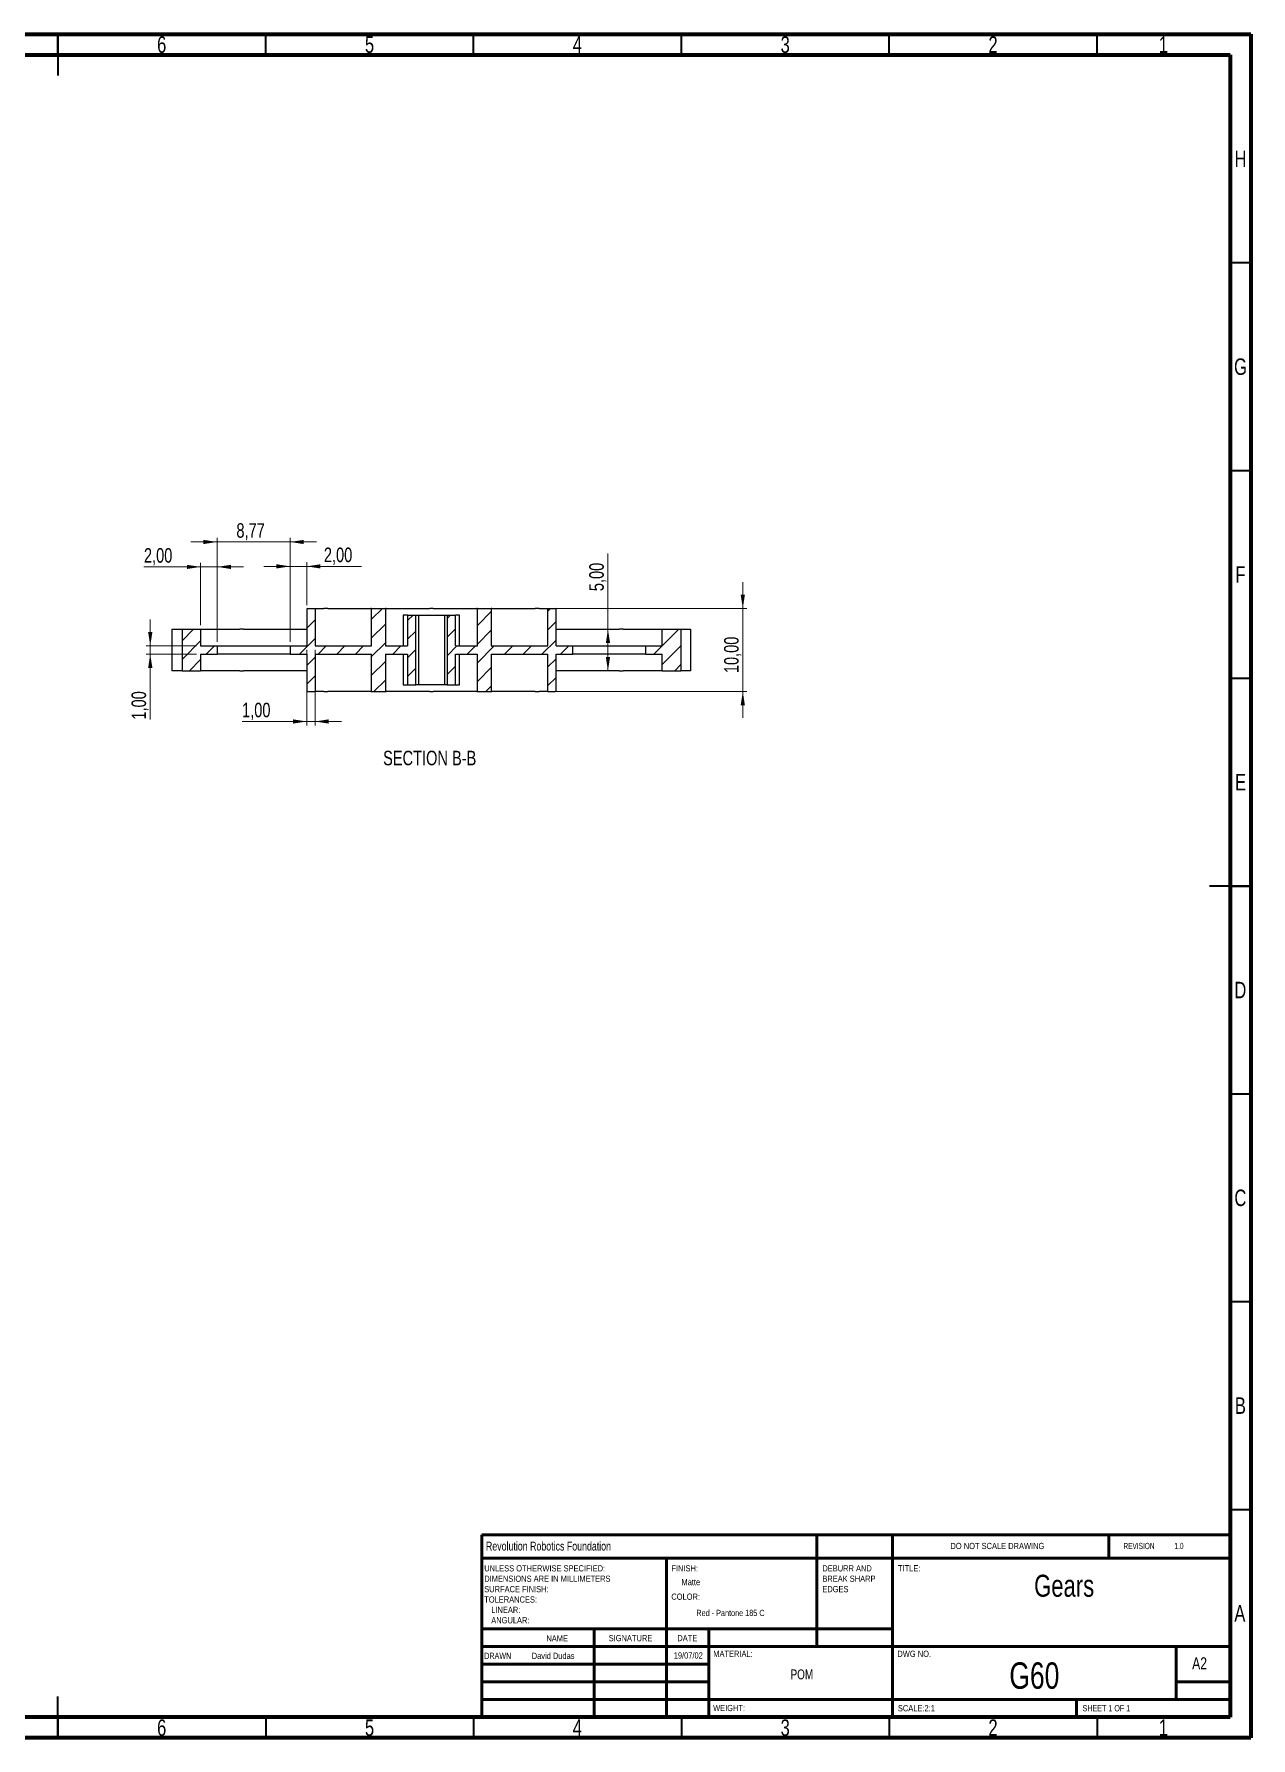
# Model space of a CAD drawing. Header units: millimetres. Extents: x 15 to 589, y 5 to 415.
# Drawn here: x 296.3 to 589, y 5 to 415 of the extents above; entities that cross this region are included whole.
import ezdxf

# ---------------------------------------------------------------- set-up
doc = ezdxf.new("R2010")
doc.units = ezdxf.units.MM
doc.styles.add('SLDTEXTSTYLE0', font='TXT', dxfattribs={"width": 0.75})
doc.styles.add('SLDTEXTSTYLE1', font='TXT', dxfattribs={"width": 0.686449})
doc.styles.add('SLDTEXTSTYLE2', font='TXT', dxfattribs={"width": 0.625})
doc.styles.add('SLDTEXTSTYLE3', font='TXT', dxfattribs={"width": 0.6875})
doc.styles.add('SLDTEXTSTYLE4', font='TXT', dxfattribs={"width": 0.697368})
doc.dimstyles.new('SLDDIMSTYLE0', dxfattribs={"dimtxt": 3.5, "dimasz": 3.302, "dimexe": 0, "dimexo": 0.0625, "dimgap": 0.875, "dimtad": 1, "dimlfac": 0.5, "dimrnd": 1e-09, "dimzin": 12, "dimdsep": 46, "dimtxsty": 'SLDTEXTSTYLE0', "dimsah": 1, "dimcen": 0.09, "dimadec": 0, "dimazin": 3, "dimtfac": 1, "dimtofl": 0, "dimtmove": 0, "dimatfit": 3, "dimfxl": 0, "dimfrac": 2, "dimtolj": 1, "dimtzin": 12, "dimarcsym": 0})
doc.dimstyles.new('SLDDIMSTYLE1', dxfattribs={"dimtxt": 3.5, "dimasz": 3.302, "dimexe": 0, "dimexo": 0.0625, "dimgap": 0.875, "dimtad": 1, "dimlfac": 0.5, "dimrnd": 1e-09, "dimzin": 12, "dimdsep": 46, "dimtxsty": 'SLDTEXTSTYLE0', "dimsah": 1, "dimcen": 0.09, "dimadec": 0, "dimazin": 3, "dimtfac": 1, "dimtmove": 0, "dimatfit": 0, "dimfxl": 0, "dimfrac": 2, "dimtolj": 1, "dimtzin": 12, "dimarcsym": 0})

# ---------------------------------------------------------------- blocks, each defined once
blk = doc.blocks.new('SW_NOTE_0')
at = {"color": 0, "linetype": 'Continuous', "lineweight": 0, "char_height": 1.5, "attachment_point": 1, "style": 'SLDTEXTSTYLE0'}
for s, insert in [('UNLESS OTHERWISE SPECIFIED:', (0, 1.93)), ('SURFACE FINISH:', (0, -3.07)), ('DIMENSIONS ARE IN MILLIMETERS', (0, -0.57)), ('TOLERANCES:', (0, -5.57)), ('LINEAR:', (1.69, -8.07)), ('ANGULAR:', (1.69, -10.57))]:
    blk.add_mtext(s, dxfattribs=dict(at, insert=insert))
blk = doc.blocks.new('SW_NOTE_0_1')
at = {"color": 0, "linetype": 'Continuous', "lineweight": 0, "char_height": 1.5, "attachment_point": 1, "style": 'SLDTEXTSTYLE0'}
for s, insert in [('DEBURR AND', (0, 1.93)), ('BREAK SHARP', (0, -0.57)), ('EDGES', (0, -3.07))]:
    blk.add_mtext(s, dxfattribs=dict(at, insert=insert))
blk = doc.blocks.new('_D_19')
at = {"color": 7, "linetype": 'Continuous', "lineweight": 0}
for p, q in [((336.31, 272.79), (336.31, 287.79)), ((340.31, 268.79), (340.31, 287.79)), ((336.31, 286.79), (322.69, 286.79)), ((336.31, 286.79), (340.31, 286.79)), ((340.31, 286.79), (346.66, 286.79))]:
    blk.add_line(p, q, dxfattribs=at)
at = {"color": 7, "linetype": 'Continuous', "lineweight": 18}
for points in [[(336.31, 286.79), (333.01, 287.29), (333.01, 286.28)], [(340.31, 286.79), (343.61, 286.28), (343.61, 287.29)]]:
    blk.add_solid(points, dxfattribs=at)
at = {"color": 7, "linetype": 'Continuous', "lineweight": 18, "insert": (322.69, 291.3), "char_height": 3.5, "attachment_point": 1, "style": 'SLDTEXTSTYLE0'}
blk.add_mtext('2,00', dxfattribs=at)
blk = doc.blocks.new('_D_20')
at = {"color": 7, "linetype": 'Continuous', "lineweight": 0}
for p, q in [((357.85, 268.79), (357.85, 287.91)), ((361.85, 277.59), (361.85, 287.91)), ((357.85, 286.91), (351.5, 286.91)), ((357.85, 286.91), (361.85, 286.91)), ((361.85, 286.91), (375.03, 286.91))]:
    blk.add_line(p, q, dxfattribs=at)
at = {"color": 7, "linetype": 'Continuous', "lineweight": 18}
for points in [[(357.85, 286.91), (354.55, 287.42), (354.55, 286.41)], [(361.85, 286.91), (365.15, 286.41), (365.15, 287.42)]]:
    blk.add_solid(points, dxfattribs=at)
at = {"color": 7, "linetype": 'Continuous', "lineweight": 18, "insert": (365.98, 291.43), "char_height": 3.5, "attachment_point": 1, "style": 'SLDTEXTSTYLE0'}
blk.add_mtext('2,00', dxfattribs=at)
blk = doc.blocks.new('_D_21')
at = {"color": 7, "linetype": 'Continuous', "lineweight": 0}
for p, q in [((361.85, 266.79), (361.85, 248.59)), ((363.85, 266.79), (363.85, 248.59)), ((361.85, 249.59), (346.3, 249.59)), ((361.85, 249.59), (363.85, 249.59)), ((363.85, 249.59), (370.2, 249.59))]:
    blk.add_line(p, q, dxfattribs=at)
at = {"color": 7, "linetype": 'Continuous', "lineweight": 18}
for points in [[(361.85, 249.59), (358.55, 250.1), (358.55, 249.08)], [(363.85, 249.59), (367.15, 249.08), (367.15, 250.1)]]:
    blk.add_solid(points, dxfattribs=at)
at = {"color": 7, "linetype": 'Continuous', "lineweight": 18, "insert": (346.3, 254.1), "char_height": 3.5, "attachment_point": 1, "style": 'SLDTEXTSTYLE0'}
blk.add_mtext('1,00', dxfattribs=at)
blk = doc.blocks.new('_D_22')
at = {"color": 7, "linetype": 'Continuous', "lineweight": 0}
for p, q in [((324.21, 267.79), (324.21, 274.14)), ((335.31, 267.79), (323.21, 267.79)), ((324.21, 267.79), (324.21, 265.79)), ((335.31, 265.79), (323.21, 265.79)), ((324.21, 265.79), (324.21, 250.04))]:
    blk.add_line(p, q, dxfattribs=at)
at = {"color": 7, "linetype": 'Continuous', "lineweight": 18}
for points in [[(324.21, 267.79), (324.72, 271.09), (323.7, 271.09)], [(324.21, 265.79), (323.7, 262.48), (324.72, 262.48)]]:
    blk.add_solid(points, dxfattribs=at)
at = {"color": 7, "linetype": 'Continuous', "lineweight": 18, "insert": (319.7, 250.04), "char_height": 3.5, "attachment_point": 1, "rotation": 90, "style": 'SLDTEXTSTYLE0'}
blk.add_mtext('1,00', dxfattribs=at)
blk = doc.blocks.new('_D_23')
at = {"color": 7, "linetype": 'Continuous', "lineweight": 0}
for p, q in [((466.76, 276.79), (466.76, 283.14)), ((417.79, 276.79), (467.76, 276.79)), ((466.76, 276.79), (466.76, 256.79)), ((417.79, 256.79), (467.76, 256.79)), ((466.76, 256.79), (466.76, 250.44))]:
    blk.add_line(p, q, dxfattribs=at)
at = {"color": 7, "linetype": 'Continuous', "lineweight": 18}
for points in [[(466.76, 276.79), (467.27, 280.09), (466.25, 280.09)], [(466.76, 256.79), (466.25, 253.48), (467.27, 253.48)]]:
    blk.add_solid(points, dxfattribs=at)
at = {"color": 7, "linetype": 'Continuous', "lineweight": 18, "insert": (462.25, 261.22), "char_height": 3.5, "attachment_point": 1, "rotation": 90, "style": 'SLDTEXTSTYLE0'}
blk.add_mtext('10,00', dxfattribs=at)
blk = doc.blocks.new('_D_24')
at = {"color": 7, "linetype": 'Continuous', "lineweight": 0}
for q in [(434.32, 290.01), (434.32, 261.79)]:
    blk.add_line((434.32, 271.79), q, dxfattribs=at)
at = {"color": 7, "linetype": 'Continuous', "lineweight": 18}
for points in [[(434.32, 271.79), (433.81, 268.48), (434.83, 268.48)], [(434.32, 261.79), (434.83, 265.09), (433.81, 265.09)]]:
    blk.add_solid(points, dxfattribs=at)
at = {"color": 7, "linetype": 'Continuous', "lineweight": 18, "insert": (429.81, 280.95), "char_height": 3.5, "attachment_point": 1, "rotation": 90, "style": 'SLDTEXTSTYLE0'}
blk.add_mtext('5,00', dxfattribs=at)
blk = doc.blocks.new('_D_25')
at = {"color": 7, "linetype": 'Continuous', "lineweight": 0}
for p, q in [((340.31, 292.79), (333.96, 292.79)), ((340.31, 268.79), (340.31, 293.79)), ((340.31, 292.79), (357.85, 292.79)), ((357.85, 268.79), (357.85, 293.79)), ((357.85, 292.79), (364.2, 292.79))]:
    blk.add_line(p, q, dxfattribs=at)
at = {"color": 7, "linetype": 'Continuous', "lineweight": 18}
for points in [[(340.31, 292.79), (337.01, 293.29), (337.01, 292.28)], [(357.85, 292.79), (361.15, 292.28), (361.15, 293.29)]]:
    blk.add_solid(points, dxfattribs=at)
at = {"color": 7, "linetype": 'Continuous', "lineweight": 18, "insert": (344.93, 297.3), "char_height": 3.5, "attachment_point": 1, "style": 'SLDTEXTSTYLE0'}
blk.add_mtext('8,77', dxfattribs=at)

msp = doc.modelspace()

# ---------------------------------------------------------------- hatches: boundary and pattern name
at = {"linetype": 'Continuous', "lineweight": 18}
h = msp.add_hatch(dxfattribs=at)
h.set_pattern_fill('ANSI31', style=0)
edge = h.paths.add_edge_path(flags=0)
edge.add_line((380.788, 276.785), (377.462, 276.785))
edge.add_line((377.462, 276.785), (377.462, 267.785))
edge.add_line((377.462, 267.785), (363.853, 267.785))
edge.add_line((363.853, 267.785), (363.853, 276.785))
edge.add_line((363.853, 276.785), (362.053, 276.785))
edge.add_arc((362.053, 276.585), 0.2, 90, 180)
edge.add_line((361.853, 276.585), (361.853, 267.785))
edge.add_line((361.853, 267.785), (357.853, 267.785))
edge.add_line((357.853, 267.785), (357.853, 265.785))
edge.add_line((357.853, 265.785), (361.853, 265.785))
edge.add_line((361.853, 265.785), (361.853, 256.985))
edge.add_arc((362.053, 256.985), 0.2, 180, 270)
edge.add_line((362.053, 256.785), (363.853, 256.785))
edge.add_line((363.853, 256.785), (363.853, 265.785))
edge.add_line((363.853, 265.785), (377.462, 265.785))
edge.add_line((377.462, 265.785), (377.462, 256.785))
edge.add_line((377.462, 256.785), (380.788, 256.785))
edge.add_line((380.788, 256.785), (380.788, 265.785))
edge.add_line((380.788, 265.785), (386.103, 265.785))
edge.add_line((386.103, 265.785), (386.103, 258.385))
edge.add_line((386.103, 258.385), (388.103, 258.385))
edge.add_line((388.103, 258.385), (388.103, 275.185))
edge.add_line((388.103, 275.185), (386.103, 275.185))
edge.add_line((386.103, 275.185), (386.103, 267.785))
edge.add_line((386.103, 267.785), (380.788, 267.785))
edge.add_line((380.788, 267.785), (380.788, 276.785))
h = msp.add_hatch(dxfattribs=at)
h.set_pattern_fill('ANSI31', style=0)
edge = h.paths.add_edge_path(flags=0)
edge.add_line((406.244, 267.785), (406.244, 276.785))
edge.add_line((406.244, 276.785), (402.918, 276.785))
edge.add_line((402.918, 276.785), (402.918, 267.785))
edge.add_line((402.918, 267.785), (397.603, 267.785))
edge.add_line((397.603, 267.785), (397.603, 275.185))
edge.add_line((397.603, 275.185), (395.603, 275.185))
edge.add_line((395.603, 275.185), (395.603, 258.385))
edge.add_line((395.603, 258.385), (397.603, 258.385))
edge.add_line((397.603, 258.385), (397.603, 265.785))
edge.add_line((397.603, 265.785), (402.918, 265.785))
edge.add_line((402.918, 265.785), (402.918, 256.785))
edge.add_line((402.918, 256.785), (406.244, 256.785))
edge.add_line((406.244, 256.785), (406.244, 265.785))
edge.add_line((406.244, 265.785), (419.853, 265.785))
edge.add_line((419.853, 265.785), (419.853, 256.785))
edge.add_line((419.853, 256.785), (421.653, 256.785))
edge.add_arc((421.653, 256.985), 0.2, 270, 360)
edge.add_line((421.853, 256.985), (421.853, 265.785))
edge.add_line((421.853, 265.785), (425.853, 265.785))
edge.add_line((425.853, 265.785), (425.853, 267.785))
edge.add_line((425.853, 267.785), (421.853, 267.785))
edge.add_line((421.853, 267.785), (421.853, 276.585))
edge.add_arc((421.653, 276.585), 0.2, 0, 90)
edge.add_line((421.653, 276.785), (419.853, 276.785))
edge.add_line((419.853, 276.785), (419.853, 267.785))
edge.add_line((419.853, 267.785), (406.244, 267.785))
h = msp.add_hatch(dxfattribs=at)
h.set_pattern_fill('ANSI31', style=0)
edge = h.paths.add_edge_path(flags=0)
edge.add_line((336.308, 271.785), (331.853, 271.785))
edge.add_spline(control_points=[(331.853, 271.785), (331.853, 268.452), (331.853, 265.119), (331.853, 261.785)], knot_values=[0, 0, 0, 0, 1, 1, 1, 1], weights=[1, 1, 1, 1], degree=3, periodic=0)
edge.add_line((331.853, 261.785), (336.308, 261.785))
edge.add_line((336.308, 261.785), (336.308, 265.785))
edge.add_line((336.308, 265.785), (340.308, 265.785))
edge.add_line((340.308, 265.785), (340.308, 267.785))
edge.add_line((340.308, 267.785), (336.308, 267.785))
edge.add_line((336.308, 267.785), (336.308, 271.785))
h = msp.add_hatch(dxfattribs=at)
h.set_pattern_fill('ANSI31', style=0)
h.paths.add_polyline_path([(451.853, 271.785), (447.397, 271.785), (447.397, 267.785), (443.397, 267.785), (443.397, 265.785), (447.397, 265.785), (447.397, 261.785), (451.853, 261.785)], flags=0)

# ---------------------------------------------------------------- linework, layer by layer
at = {"color": 7, "linetype": 'Continuous', "lineweight": 70}
for p, q in [((15, 415), (589, 415)), ((589, 415), (589, 5)), ((20, 410), (584, 410)), ((584, 410), (584, 10)), ((584, 10), (20, 10)), ((589, 5), (15, 5))]:
    msp.add_line(p, q, dxfattribs=at)
at = {"color": 7, "linetype": 'Continuous', "lineweight": 35}
for p, q in [((302, 415), (302, 405)), ((302, 410), (302, 415)), ((352, 410), (352, 415)), ((402, 410), (402, 415)), ((452, 410), (452, 415)), ((502, 410), (502, 415)), ((552, 410), (552, 415)), ((584, 360), (589, 360)), ((584, 310), (589, 310)), ((584, 260), (589, 260)), ((589, 210), (579, 210)), ((584, 210), (589, 210)), ((584, 160), (589, 160)), ((584, 110), (589, 110)), ((584, 60), (589, 60)), ((302, 5), (302, 15)), ((302, 10), (302, 5)), ((352, 10), (352, 5)), ((402, 10), (402, 5)), ((452, 10), (452, 5)), ((502, 10), (502, 5)), ((552, 10), (552, 5))]:
    msp.add_line(p, q, dxfattribs=at)
at = {"color": 7, "linetype": 'Continuous', "lineweight": 25}
for p, q in [((361.853, 276.585), (361.853, 267.785)), ((362.053, 276.785), (363.853, 276.785)), ((363.853, 276.785), (363.853, 267.785)), ((363.853, 276.785), (365.936, 276.785)), ((366.916, 276.785), (365.936, 276.785)), ((366.916, 276.785), (377.286, 276.785)), ((377.462, 276.785), (377.286, 276.785)), ((377.462, 267.785), (377.462, 276.785)), ((377.462, 276.785), (380.788, 276.785)), ((380.788, 276.785), (380.788, 267.785)), ((380.963, 276.785), (380.788, 276.785)), ((380.963, 276.785), (391.429, 276.785)), ((385.065, 275.185), (385.065, 267.785)), ((385.913, 275.185), (385.065, 275.185)), ((385.913, 275.185), (385.927, 275.185)), ((386.103, 275.185), (385.927, 275.185)), ((386.103, 275.185), (386.103, 267.785)), ((386.103, 275.185), (388.103, 275.185)), ((388.103, 258.385), (388.103, 275.185)), ((388.103, 275.185), (388.703, 275.185)), ((388.703, 275.185), (388.703, 258.385)), ((388.703, 275.185), (395.003, 275.185)), ((392.277, 276.785), (391.429, 276.785)), ((392.277, 276.785), (402.742, 276.785)), ((395.003, 275.185), (395.003, 258.385)), ((395.003, 275.185), (395.603, 275.185)), ((395.603, 275.185), (395.603, 258.385)), ((395.603, 275.185), (397.603, 275.185)), ((397.603, 267.785), (397.603, 275.185)), ((397.779, 275.185), (397.603, 275.185)), ((397.779, 275.185), (397.793, 275.185)), ((398.641, 275.185), (397.793, 275.185)), ((398.641, 267.785), (398.641, 275.185)), ((402.918, 276.785), (402.742, 276.785)), ((402.918, 267.785), (402.918, 276.785)), ((402.918, 276.785), (406.244, 276.785)), ((406.244, 276.785), (406.244, 267.785)), ((406.419, 276.785), (406.244, 276.785)), ((406.419, 276.785), (416.79, 276.785)), ((417.77, 276.785), (416.79, 276.785)), ((417.77, 276.785), (419.853, 276.785)), ((419.853, 267.785), (419.853, 276.785)), ((419.853, 276.785), (421.653, 276.785)), ((421.853, 267.785), (421.853, 276.585)), ((329.412, 271.785), (329.412, 261.785)), ((329.412, 271.785), (330.223, 271.785)), ((330.223, 271.785), (331.037, 271.785)), ((331.037, 271.785), (331.853, 271.785)), ((331.853, 271.785), (331.853, 261.785)), ((331.853, 271.785), (336.308, 271.785)), ((336.308, 271.785), (336.308, 267.785)), ((336.308, 271.785), (345.738, 271.785)), ((346.66, 271.785), (345.738, 271.785)), ((346.66, 271.785), (361.853, 271.785)), ((421.853, 271.785), (437.046, 271.785)), ((437.968, 271.785), (437.046, 271.785)), ((437.968, 271.785), (447.397, 271.785)), ((447.397, 267.785), (447.397, 271.785)), ((447.397, 271.785), (451.853, 271.785)), ((451.853, 271.785), (451.853, 261.785)), ((451.853, 271.785), (452.569, 271.785)), ((452.569, 271.785), (453.363, 271.785)), ((453.363, 271.785), (454.153, 271.785)), ((454.153, 271.785), (454.153, 261.785)), ((336.308, 267.785), (340.308, 267.785)), ((340.308, 267.785), (340.308, 265.785)), ((340.308, 267.785), (344.32, 267.785)), ((344.32, 267.785), (350.837, 267.785)), ((350.837, 267.785), (357.853, 267.785)), ((357.853, 267.785), (357.853, 265.785)), ((357.853, 267.785), (361.853, 267.785)), ((363.853, 267.785), (377.462, 267.785)), ((380.788, 267.785), (386.103, 267.785)), ((397.603, 267.785), (402.918, 267.785)), ((406.244, 267.785), (419.853, 267.785)), ((421.853, 267.785), (425.853, 267.785)), ((425.853, 265.785), (425.853, 267.785)), ((425.853, 267.785), (432.869, 267.785)), ((432.869, 267.785), (439.386, 267.785)), ((439.386, 267.785), (443.397, 267.785)), ((443.397, 265.785), (443.397, 267.785)), ((443.397, 267.785), (447.397, 267.785)), ((336.308, 265.785), (336.308, 261.785)), ((336.308, 265.785), (340.308, 265.785)), ((344.32, 265.785), (340.308, 265.785)), ((350.837, 265.785), (344.32, 265.785)), ((357.853, 265.785), (350.837, 265.785)), ((357.853, 265.785), (361.853, 265.785)), ((361.853, 265.785), (361.853, 256.985)), ((363.853, 265.785), (377.462, 265.785)), ((363.853, 265.785), (363.853, 256.785)), ((377.462, 256.785), (377.462, 265.785)), ((380.788, 265.785), (386.103, 265.785)), ((380.788, 265.785), (380.788, 256.785)), ((385.065, 265.785), (385.065, 258.385)), ((386.103, 265.785), (386.103, 258.385)), ((397.603, 265.785), (402.918, 265.785)), ((397.603, 258.385), (397.603, 265.785)), ((398.641, 258.385), (398.641, 265.785)), ((402.918, 256.785), (402.918, 265.785)), ((406.244, 265.785), (419.853, 265.785)), ((406.244, 265.785), (406.244, 256.785)), ((419.853, 256.785), (419.853, 265.785)), ((421.853, 256.985), (421.853, 265.785)), ((421.853, 265.785), (425.853, 265.785)), ((432.869, 265.785), (425.853, 265.785)), ((439.386, 265.785), (432.869, 265.785)), ((443.397, 265.785), (439.386, 265.785)), ((443.397, 265.785), (447.397, 265.785)), ((447.397, 261.785), (447.397, 265.785)), ((330.223, 261.785), (329.412, 261.785)), ((331.037, 261.785), (330.223, 261.785)), ((331.853, 261.785), (331.037, 261.785)), ((331.853, 261.785), (336.308, 261.785)), ((345.738, 261.785), (336.308, 261.785)), ((345.738, 261.785), (346.66, 261.785)), ((361.853, 261.785), (346.66, 261.785)), ((385.065, 258.385), (385.913, 258.385)), ((385.927, 258.385), (385.913, 258.385)), ((385.927, 258.385), (386.103, 258.385)), ((386.103, 258.385), (388.103, 258.385)), ((388.703, 258.385), (388.103, 258.385)), ((395.003, 258.385), (388.703, 258.385)), ((395.603, 258.385), (395.003, 258.385)), ((395.603, 258.385), (397.603, 258.385)), ((397.603, 258.385), (397.779, 258.385)), ((397.793, 258.385), (397.779, 258.385)), ((397.793, 258.385), (398.641, 258.385)), ((437.046, 261.785), (421.853, 261.785)), ((437.046, 261.785), (437.968, 261.785)), ((447.397, 261.785), (437.968, 261.785)), ((447.397, 261.785), (451.853, 261.785)), ((452.569, 261.785), (451.853, 261.785)), ((453.363, 261.785), (452.569, 261.785)), ((454.153, 261.785), (453.363, 261.785)), ((362.053, 256.785), (363.853, 256.785)), ((365.936, 256.785), (363.853, 256.785)), ((365.936, 256.785), (366.916, 256.785)), ((377.286, 256.785), (366.916, 256.785)), ((377.286, 256.785), (377.462, 256.785)), ((377.462, 256.785), (380.788, 256.785)), ((380.788, 256.785), (380.963, 256.785)), ((391.429, 256.785), (380.963, 256.785)), ((391.429, 256.785), (392.277, 256.785)), ((402.742, 256.785), (392.277, 256.785)), ((402.742, 256.785), (402.918, 256.785)), ((402.918, 256.785), (406.244, 256.785)), ((406.244, 256.785), (406.419, 256.785)), ((416.79, 256.785), (406.419, 256.785)), ((416.79, 256.785), (417.77, 256.785)), ((419.853, 256.785), (417.77, 256.785)), ((419.853, 256.785), (421.653, 256.785))]:
    msp.add_line(p, q, dxfattribs=at)
at = {"color": 7, "linetype": 'Continuous', "lineweight": 50}
for p, q in [((404, 53.839), (403.976, 10)), ((404, 53.839), (584, 53.839)), ((484.6, 53.839), (484.585, 26.956)), ((502.8, 53.839), (502.776, 9.946)), ((554.797, 48.226), (554.8, 53.839)), ((583.997, 48.226), (403.997, 48.226)), ((448.396, 48.226), (448.375, 9.976)), ((502.8, 31.25), (404, 31.25)), ((430.991, 31.25), (430.991, 10)), ((458.6, 10), (458.6, 31.25)), ((458.6, 27), (404, 27)), ((458.6, 27), (584, 27)), ((571, 14.25), (571, 27)), ((458.6, 22.75), (404, 22.75)), ((458.6, 18.5), (404, 18.5)), ((584, 18.5), (571, 18.5)), ((404, 14.25), (584, 14.25)), ((547, 10), (547, 14.25))]:
    msp.add_line(p, q, dxfattribs=at)
at = {"color": 7, "linetype": 'Continuous', "lineweight": 25}
for centre, start, end in [((362.053, 276.585), 90, 180), ((421.653, 276.585), 0, 90), ((362.053, 256.985), 180, 270), ((421.653, 256.985), 270, 0)]:
    msp.add_arc(centre, 0.2, start, end, dxfattribs=at)

# ---------------------------------------------------------------- block references
at = {"color": 7, "linetype": 'Continuous', "lineweight": 0}
for name, p in [('SW_NOTE_0', (404.554, 44.632)), ('SW_NOTE_0_1', (485.894, 44.632))]:
    msp.add_blockref(name, p, dxfattribs=at)

# ---------------------------------------------------------------- texts
for s, insert, char_height, attachment_point, style in [('6', (326.96, 414.452), 3.969, 2, 'SLDTEXTSTYLE0'), ('5', (376.96, 414.452), 3.969, 2, 'SLDTEXTSTYLE0'), ('4', (426.96, 414.452), 3.969, 2, 'SLDTEXTSTYLE0'), ('3', (476.96, 414.452), 3.969, 2, 'SLDTEXTSTYLE0'), ('2', (526.96, 414.452), 3.969, 2, 'SLDTEXTSTYLE0'), ('1', (567.96, 414.452), 3.969, 2, 'SLDTEXTSTYLE0'), ('H', (586.49, 386.952), 3.969, 2, 'SLDTEXTSTYLE0'), ('G', (586.487, 336.952), 3.969, 2, 'SLDTEXTSTYLE0'), ('F', (586.458, 286.952), 3.969, 2, 'SLDTEXTSTYLE0'), ('SECTION B-B', (391.439, 242.547), 3.5, 2, 'SLDTEXTSTYLE0'), ('E', (586.508, 236.952), 3.969, 2, 'SLDTEXTSTYLE0'), ('D', (586.453, 186.952), 3.969, 2, 'SLDTEXTSTYLE0'), ('C', (586.459, 136.952), 3.969, 2, 'SLDTEXTSTYLE0'), ('B', (586.471, 86.952), 3.969, 2, 'SLDTEXTSTYLE0'), ('Revolution Robotics Foundation', (404.963, 52.212), 2.11667, 1, 'SLDTEXTSTYLE0'), ('DO NOT SCALE DRAWING', (516.715, 51.937), 1.5, 1, 'SLDTEXTSTYLE0'), ('REVISION           1.0', (558.327, 51.937), 1.5, 1, 'SLDTEXTSTYLE2'), ('FINISH:', (449.564, 46.566), 1.5, 1, 'SLDTEXTSTYLE0'), ('TITLE:', (504.09, 46.576), 1.5, 1, 'SLDTEXTSTYLE0'), ('Matte', (452.005, 43.238), 1.4986, 1, 'SLDTEXTSTYLE0'), ('Gears', (544.069, 44.266), 5.2917, 2, 'SLDTEXTSTYLE0'), ('COLOR:', (449.564, 39.742), 1.5, 1, 'SLDTEXTSTYLE0'), ('A', (586.34, 36.952), 3.969, 2, 'SLDTEXTSTYLE0'), ('Red - Pantone 185 C', (463.792, 35.826), 1.4986, 2, 'SLDTEXTSTYLE4'), ('NAME', (419.506, 29.716), 1.5, 1, 'SLDTEXTSTYLE0'), ('SIGNATURE', (434.494, 29.776), 1.5, 1, 'SLDTEXTSTYLE0'), ('DATE', (451.008, 29.776), 1.5, 1, 'SLDTEXTSTYLE0'), ('DRAWN', (404.554, 25.505), 1.5, 1, 'SLDTEXTSTYLE1'), ('David Dudas', (421.125, 25.503), 1.4986, 2, 'SLDTEXTSTYLE0'), ('19/07/02', (453.647, 25.603), 1.4986, 2, 'SLDTEXTSTYLE0'), ('MATERIAL:', (459.646, 25.986), 1.5, 1, 'SLDTEXTSTYLE0'), ('DWG NO.', (503.953, 25.986), 1.5, 1, 'SLDTEXTSTYLE0'), ('POM', (480.966, 21.486), 2.3813, 2, 'SLDTEXTSTYLE0'), ('G60', (536.899, 23.181), 6.35, 2, 'SLDTEXTSTYLE0'), ('A2', (574.871, 24.406), 2.9104, 1, 'SLDTEXTSTYLE0'), ('WEIGHT:', (459.618, 12.949), 1.4986, 1, 'SLDTEXTSTYLE0'), ('SCALE:2:1', (504.074, 12.9), 1.5, 1, 'SLDTEXTSTYLE0'), ('SHEET 1 OF 1', (548.478, 12.9), 1.5, 1, 'SLDTEXTSTYLE3'), ('6', (326.96, 9.452), 3.969, 2, 'SLDTEXTSTYLE0'), ('5', (376.96, 9.452), 3.969, 2, 'SLDTEXTSTYLE0'), ('4', (426.96, 9.452), 3.969, 2, 'SLDTEXTSTYLE0'), ('3', (476.96, 9.452), 3.969, 2, 'SLDTEXTSTYLE0'), ('2', (526.96, 9.452), 3.969, 2, 'SLDTEXTSTYLE0'), ('1', (567.96, 9.452), 3.969, 2, 'SLDTEXTSTYLE0')]:
    msp.add_mtext(s, dxfattribs=dict(at, insert=insert, char_height=char_height, attachment_point=attachment_point, style=style))

# ---------------------------------------------------------------- dimensions: what is measured, and where the dimension line sits
at = {"color": 7, "linetype": 'Continuous', "lineweight": 18}
for base, p1, p2, picture, middle in [((357.853, 292.785), (340.308, 267.785), (357.853, 267.785), '_D_25', (349.452, 292.785)), ((361.853, 286.915), (357.853, 267.785), (361.853, 276.585), '_D_20', (370.501, 286.915)), ((363.853, 249.592), (361.853, 267.785), (363.853, 267.785), '_D_21', (350.826, 249.592))]:
    dim = msp.add_linear_dim(base=base, p1=p1, p2=p2, dimstyle='SLDDIMSTYLE1', dxfattribs=at)
    dim.commit()
    dim.dimension.update_dxf_attribs({"geometry": picture, "text_midpoint": middle, "dimtype": 160})
for base, p1, p2, angle, dimstyle, picture, middle in [((340.308, 286.785), (336.308, 271.785), (340.308, 267.785), 0, 'SLDDIMSTYLE1', '_D_19', (327.216, 286.785)), ((434.321, 261.785), (437.046, 271.785), (437.046, 261.785), 90, 'SLDDIMSTYLE0', '_D_24', (434.321, 285.48)), ((466.762, 256.785), (416.79, 276.785), (416.79, 256.785), 90, 'SLDDIMSTYLE1', '_D_23', (466.762, 267.041)), ((324.212, 265.785), (336.308, 267.785), (336.308, 265.785), 90, 'SLDDIMSTYLE1', '_D_22', (324.212, 254.563))]:
    dim = msp.add_linear_dim(base=base, p1=p1, p2=p2, angle=angle, dimstyle=dimstyle, dxfattribs=at)
    dim.commit()
    dim.dimension.update_dxf_attribs({"geometry": picture, "text_midpoint": middle, "dimtype": 160})

doc.saveas('drawing.dxf')
